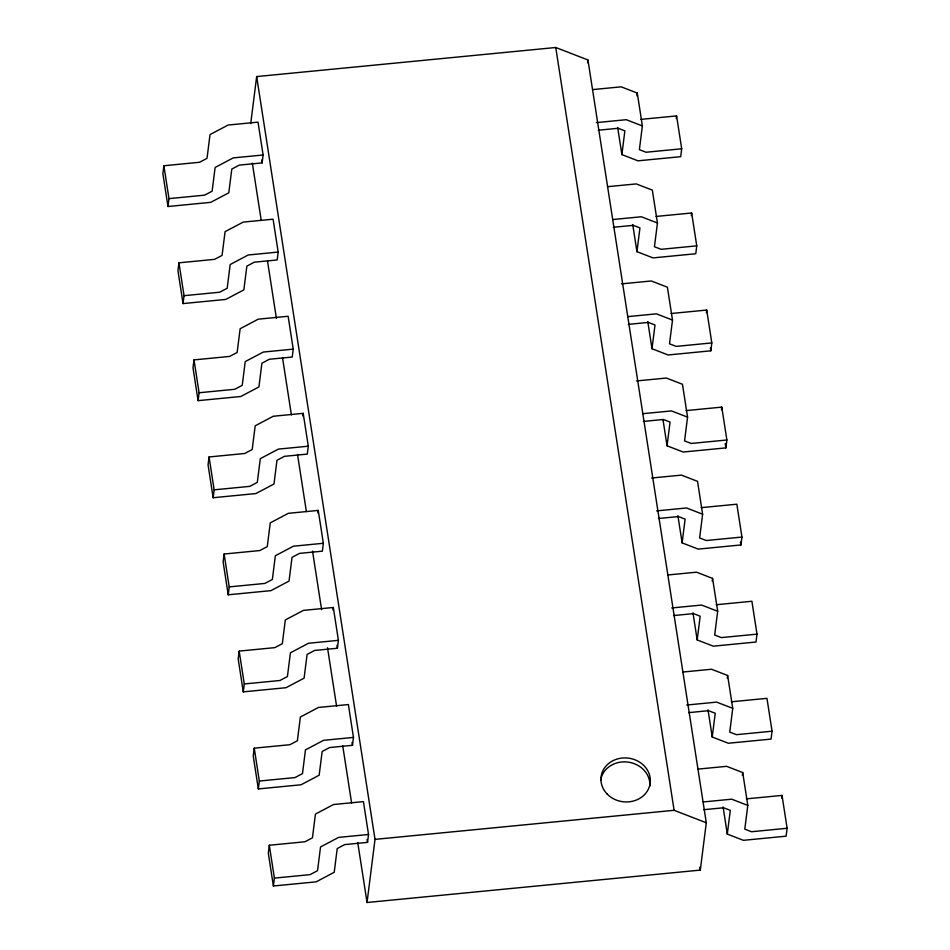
<?xml version="1.0" encoding="UTF-8"?>
<svg xmlns="http://www.w3.org/2000/svg" width="950" height="950" viewBox="0 0 950 950"><rect width="100%" height="100%" fill="white"/><g stroke="black" fill="none" stroke-linecap="round" stroke-linejoin="round"><path stroke-width="1.43" d="M163.875 165.751L162.877 173.636L167.984 206.506L210.71 202.35L228.796 192.803L231.788 169.064L239.281 165.11L262.117 162.889L263.114 154.993L258.008 122.134L228.107 125.044L210.021 134.591L207.017 158.329L199.524 162.284L163.875 165.751L168.981 198.621L167.984 206.506M178.944 262.817L177.947 270.714L183.041 303.572L225.768 299.428L243.853 289.869L246.857 266.131L254.351 262.176L277.174 259.956L278.172 252.071L273.077 219.201L243.164 222.11L225.079 231.658L222.074 255.396L214.581 259.35L178.944 262.817L184.039 295.688L183.041 303.572M194.002 359.896L193.004 367.781L198.099 400.651L240.825 396.494L258.911 386.947L261.915 363.209L269.408 359.242L292.232 357.034L293.229 349.137L288.135 316.267L258.222 319.176L240.136 328.736L237.144 352.474L229.651 356.428L194.002 359.896L199.096 392.754L198.099 400.651M250.729 123.548L256.666 76.57L555.75 47.5L587.943 59.957L706.289 822.759L700.304 870.105L367.044 902.5L357.734 842.472M209.059 456.962L208.062 464.847L213.156 497.717L255.882 493.561L273.98 484.013L276.973 460.275L284.466 456.321L307.301 454.1L308.299 446.203L303.192 413.345L273.279 416.242L255.194 425.802L252.201 449.54L244.708 453.494L209.059 456.962L214.154 489.832L213.156 497.717M224.117 554.028L223.119 561.925L228.226 594.783L270.952 590.639L289.038 581.079L292.03 557.341L299.523 553.387L322.359 551.166L323.356 543.281L318.25 510.411L288.349 513.321L270.263 522.868L267.259 546.606L259.766 550.561L224.117 554.028L229.223 586.898L228.226 594.783M239.174 651.106L238.189 658.991L243.283 691.861L286.009 687.705L304.095 678.158L307.099 654.419L314.593 650.453L337.416 648.244L338.414 640.347L333.319 607.477L303.406 610.387L285.321 619.946L282.316 643.684L274.823 647.639L239.174 651.106L244.281 683.964L243.283 691.861M254.244 748.172L253.246 756.057L258.341 788.928L301.067 784.771L319.152 775.224L322.157 751.486L329.65 747.531L352.474 745.311L353.471 737.414L348.377 704.556L318.464 707.453L300.378 717.012L297.386 740.751L289.892 744.705L254.244 748.172L259.338 781.043L258.341 788.928M302.86 415.969L303.192 413.345M269.301 845.239L268.304 853.136L273.398 885.994L316.124 881.849L334.222 872.29L337.214 848.552L344.707 844.597L367.543 842.377L368.529 834.492L363.434 801.622L333.521 804.531L315.436 814.079L312.443 837.817L304.95 841.771L269.301 845.239L274.396 878.109L273.398 885.994M317.918 513.048L318.25 510.411M332.987 610.114L333.319 607.477M367.044 902.5L375.012 839.373L256.666 76.57M587.575 62.831L587.943 59.957M640.953 119.379L676.602 115.912L681.696 148.782L680.699 156.679L637.972 160.823L621.882 154.601L624.874 130.863L618.212 128.274L598.239 130.221M636.928 95.855L637.284 93.064L621.193 86.83L592.705 89.597M637.284 93.064L642.378 125.934L639.386 149.673L646.047 152.249L681.696 148.782M656.011 216.458L691.659 212.99L696.754 245.848L695.756 253.745L653.03 257.901L636.939 251.667L639.944 227.929L633.27 225.352L613.296 227.287M607.763 186.675L636.251 183.908L652.341 190.131L657.447 223.001L654.443 246.739L661.105 249.316L696.754 245.848M676.269 118.548L676.602 115.912M671.068 313.524L706.717 310.056L711.811 342.926L710.826 350.811L668.099 354.968L651.997 348.733L655.001 324.995L648.328 322.418L628.354 324.366M621.395 283.884L651.308 280.974L667.399 287.209L672.505 320.067L669.501 343.805L676.174 346.394L711.811 342.926M691.327 215.614L691.659 212.99M686.126 410.59L721.774 407.122L726.881 439.992L725.883 447.889L683.157 452.034L667.054 445.811L670.059 422.073L663.397 419.484L643.411 421.432M636.464 380.95L666.366 378.041L682.468 384.275L687.562 417.145L684.558 440.883L691.232 443.46L726.881 439.992M706.384 312.692L706.717 310.056M701.195 507.656L736.844 504.201L741.938 537.059L740.941 544.956L698.214 549.112L682.124 542.878L685.116 519.139L678.454 516.562L658.481 518.498M651.522 478.016L681.435 475.119L697.526 481.341L702.62 514.211L699.627 537.949L706.289 540.526L741.938 537.059M721.442 409.759L721.774 407.122M716.252 604.734L751.901 601.267L756.996 634.137L755.998 642.022L713.272 646.178L697.181 639.944L700.174 616.206L693.512 613.629L673.538 615.564M712.227 581.21L712.583 578.408L696.492 572.185L668.004 574.952M712.583 578.408L717.678 611.278L714.685 635.016L721.347 637.604L756.996 634.137M731.31 701.801L766.959 698.333L772.053 731.203L771.056 739.1L728.329 743.244L712.239 737.022L715.243 713.284L708.569 710.695L688.596 712.643M727.296 678.276L727.641 675.486L711.55 669.251L683.062 672.018M727.641 675.486L732.747 708.344L729.742 732.094L736.416 734.671L772.053 731.203M746.367 798.867L782.016 795.411L787.123 828.269L786.125 836.166L743.399 840.322L727.296 834.088L730.301 810.35L723.639 807.773L703.653 809.709M742.354 775.342L742.71 772.552L726.607 766.329L698.131 769.096M742.71 772.552L747.804 805.422L744.8 829.16L751.474 831.737L787.123 828.269M781.684 798.036L782.016 795.411M263.114 154.993L233.201 157.902L215.116 167.461L212.111 191.199L204.63 195.154L168.981 198.621M596.374 122.609L626.288 119.7L642.378 125.934M278.172 252.071L248.259 254.98L230.173 264.527L227.181 288.266L219.688 292.22L184.039 295.688M612.869 219.533L641.345 216.766L657.447 223.001M293.229 349.137L263.328 352.046L245.231 361.594L242.238 385.332L234.745 389.286L199.096 392.754M627.926 316.611L656.403 313.844L672.505 320.067M308.299 446.203L278.386 449.113L260.3 458.672L257.296 482.41L249.803 486.364L214.154 489.832M642.984 413.678L671.472 410.911L687.562 417.145M323.356 543.281L293.443 546.191L275.358 555.738L272.353 579.476L264.872 583.431L229.223 586.898M656.616 510.886L686.529 507.977L702.62 514.211M338.414 640.347L308.501 643.257L290.415 652.804L287.423 676.543L279.929 680.497L244.281 683.964M671.686 607.952L701.587 605.055L717.678 611.278M353.471 737.414L323.57 740.323L305.473 749.883L302.48 773.621L294.987 777.575L259.338 781.043M686.743 705.031L716.644 702.121L732.747 708.344M368.529 834.492L338.628 837.389L320.542 846.949L317.537 870.687L310.044 874.641L274.396 878.109M703.226 801.954L731.714 799.188L747.804 805.422M375.012 839.373L674.108 810.303L706.289 822.759M710.374 347.961L710.826 350.811M725.218 443.603L725.883 447.889M740.501 542.094L740.941 544.956M617.666 127.442L621.882 154.601M632.724 224.521L636.939 251.667M647.793 321.587L651.997 348.733M663.064 420.09L667.054 445.811M677.908 515.731L682.124 542.878M692.966 612.797L697.181 639.944M708.023 709.864L712.239 737.022M723.092 806.942L727.296 834.088M699.853 867.184L700.304 870.105M555.75 47.5L674.108 810.303M261.678 160.027L262.117 162.889M336.977 645.383L337.416 648.244M352.034 742.449L352.474 745.311M367.092 839.527L367.543 842.377M252.332 163.127L261.191 220.222M267.544 261.214L276.402 318.321M282.542 357.853L291.401 414.948M297.528 454.48L306.387 511.587M312.526 551.119L321.611 609.674M327.512 647.746L336.609 706.313M342.736 745.845L351.595 802.94M600.638 780.342A24.759 21.981 7.2 0 1 627.582 762.043A24.759 21.981 7.2 0 1 649.8 785.994M607.038 793.939A24.759 21.981 7.2 0 0 649.028 787.657A24.759 21.981 7.2 0 0 620.849 758.207A24.759 21.981 7.2 0 0 607.038 793.939"/></g></svg>
